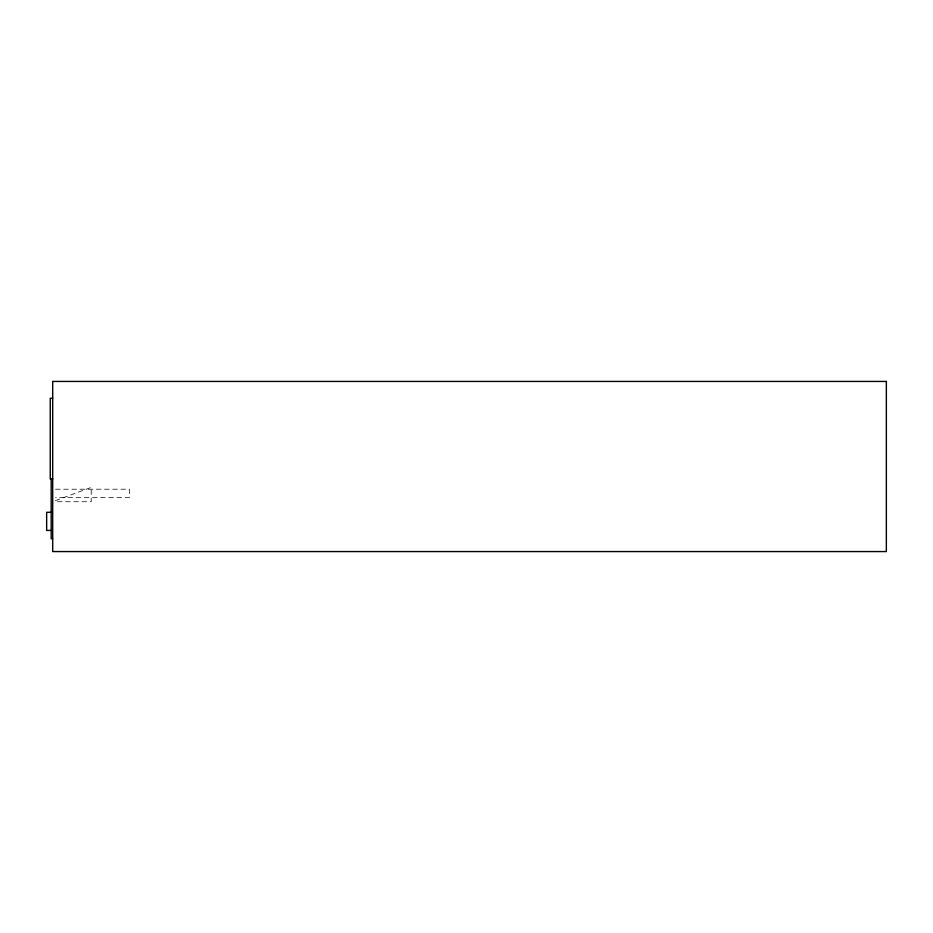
<?xml version="1.0" encoding="UTF-8"?>
<svg xmlns="http://www.w3.org/2000/svg" width="933" height="933" viewBox="0 0 933 933"><rect width="100%" height="100%" fill="white"/><g stroke="black" fill="none" stroke-linecap="round" stroke-linejoin="round"><path stroke-width="0.7" stroke-dasharray="4.67 3.5" d="M55.35 500.683L91.212 487.376L91.212 501.732L54.114 501.732M55.525 489.219L129.36 489.219L129.36 497.522L55.525 497.522"/><path stroke-width="1.4" d="M52.691 398.251L50.242 398.251L50.242 479.026L52.691 479.026M51.187 512.287L46.65 512.287L46.65 530.422L51.187 530.422M52.691 538.738L51.187 538.738L51.187 479.026M886.35 381.434L52.691 381.434L52.691 551.566L886.35 551.566L886.35 381.434"/></g></svg>
